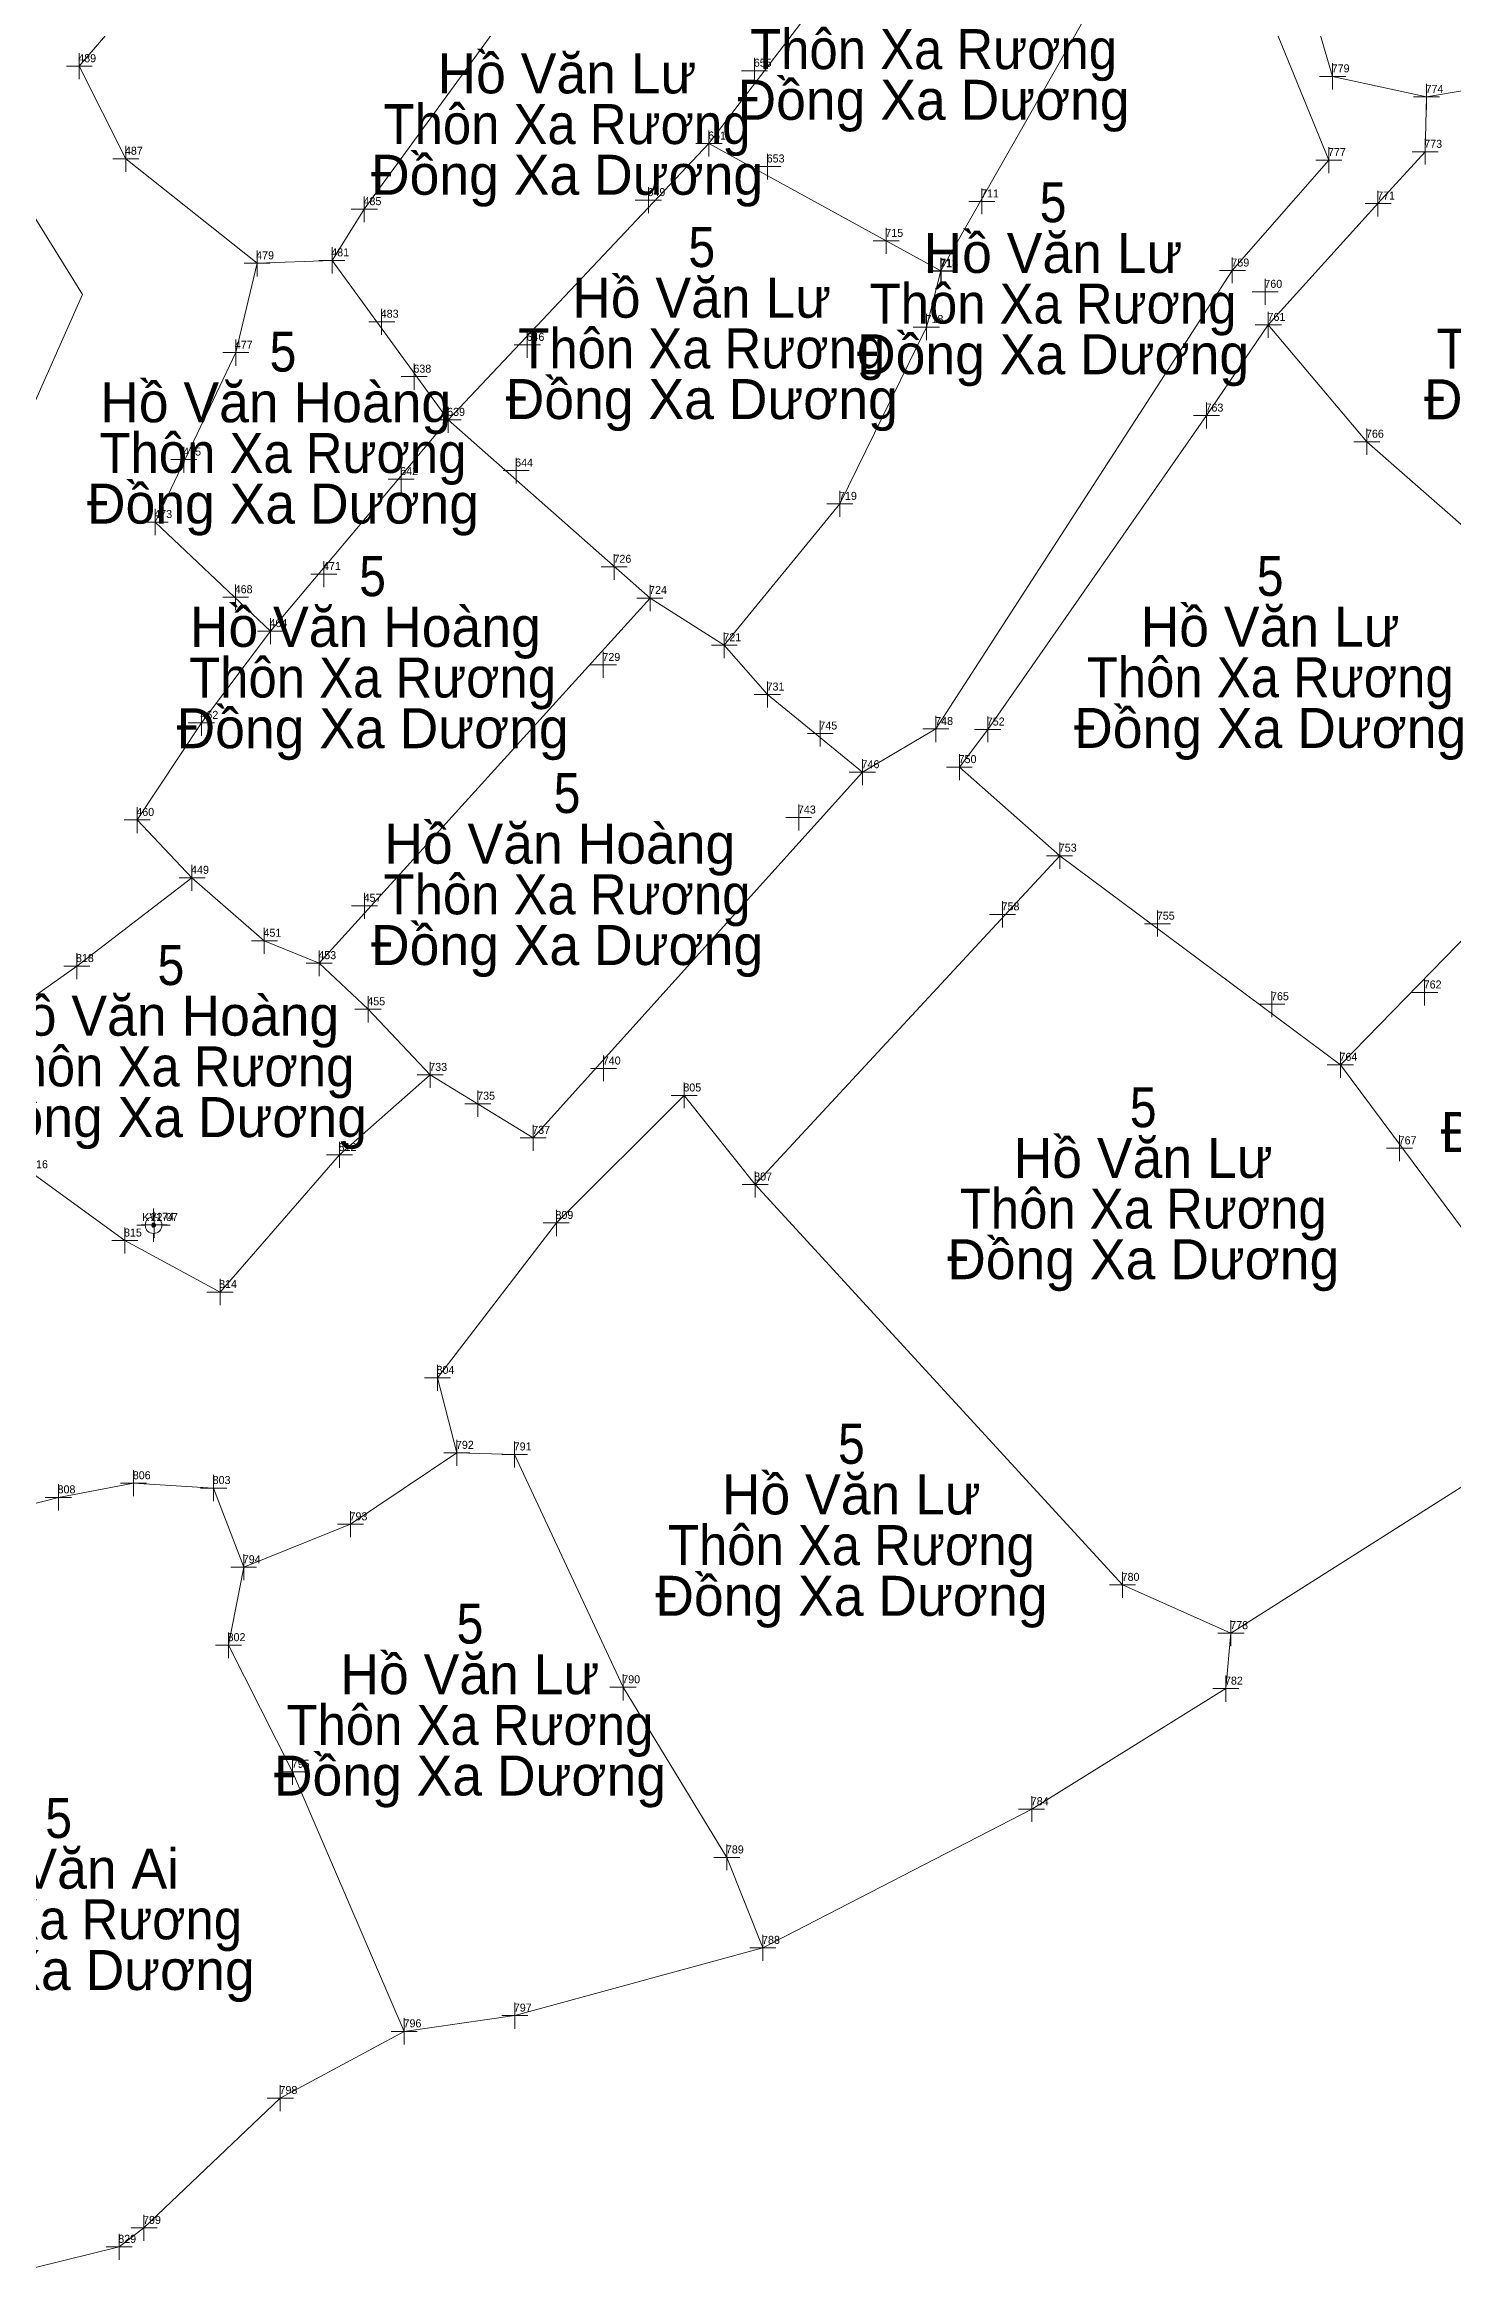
# Model space of a CAD drawing. Header units: metres. Extents: x 541800 to 543200, y 1841756 to 1843200.
# Drawn here: x 542665.6 to 542718.4, y 1842013.1 to 1842096.7 of the extents above; entities that cross this region are included whole.
import ezdxf
from ezdxf.enums import TextEntityAlignment as Align

# ---------------------------------------------------------------- set-up
doc = ezdxf.new("R2010")
doc.units = ezdxf.units.M
doc.header["$LTSCALE"] = 0.12
for name, color, linetype, lineweight in [('10', 7, 'Continuous', 13), ('11', 7, 'Continuous', 13), ('30', 7, 'Continuous', 13)]:
    doc.layers.add(name, color=color, linetype=linetype, lineweight=lineweight)
doc.layers.add('12', color=7, linetype='Continuous')
doc.layers.add('15', color=7, linetype='Continuous')

msp = doc.modelspace()

# ---------------------------------------------------------------- hatches: boundary and pattern name
at = {"layer": '10'}
msp.add_hatch(color=256, dxfattribs=at).paths.add_polyline_path([(542669.793, 1842052.446, 1), (542669.643, 1842052.446, 1)])
msp.add_hatch(color=256, dxfattribs=at).paths.add_polyline_path([(542669.793, 1842052.446, 1), (542669.643, 1842052.446, 1)])

# ---------------------------------------------------------------- linework, layer by layer
for p, q in [((542713.92, 1842095.52), (542712.81, 1842099.27)), ((542710.16, 1842088.24), (542699.05, 1842071.05)), ((542698.69, 1842086.12), (542695.45, 1842079.49)), ((542715.2, 1842081.82), (542711.51, 1842086.2)), ((542680.76, 1842082.64), (542688.33, 1842075.96)), ((542695.45, 1842079.49), (542691.11, 1842074.19)), ((542688.33, 1842075.96), (542691.11, 1842074.19)), ((542696.29, 1842069.43), (542699.05, 1842071.05)), ((542699.93, 1842069.62), (542703.69, 1842066.3)), ((542684.82, 1842052.53), (542689.61, 1842057.31)), ((542669.72, 1842053.07), (542669.72, 1842052.76)), ((542669.72, 1842053.07), (542669.72, 1842052.76)), ((542669.41, 1842052.45), (542669.09, 1842052.45)), ((542669.41, 1842052.45), (542669.09, 1842052.45)), ((542670.34, 1842052.45), (542670.03, 1842052.45)), ((542670.34, 1842052.45), (542670.03, 1842052.45)), ((542684.82, 1842052.53), (542680.36, 1842046.72)), ((542669.72, 1842052.13), (542669.72, 1842051.82)), ((542669.72, 1842052.13), (542669.72, 1842051.82)), ((542680.36, 1842046.72), (542681.09, 1842043.91))]:
    msp.add_line(p, q, dxfattribs=at)
for points in [[(542700.76, 1842106.13), (542705.14, 1842102.43), (542706.71, 1842101.36), (542699.23, 1842088.23)], [(542690.54, 1842093), (542695.29, 1842099.23), (542691.55, 1842102.42), (542690.07, 1842104.84), (542687.69, 1842102.72), (542682.87, 1842097.75), (542677.62, 1842090.54), (542676.41, 1842088.62)], [(542710.16, 1842088.24), (542713.78, 1842092.38), (542711.43, 1842098.12)], [(542713.92, 1842095.52), (542717.44, 1842094.75), (542717.39, 1842092.69), (542715.62, 1842090.75), (542711.51, 1842086.2)], [(542735.16, 1842093.8), (542726.37, 1842094.44), (542720.64, 1842095.29), (542717.44, 1842094.75)], [(542680.76, 1842082.64), (542690.54, 1842093), (542699.23, 1842088.23), (542698.69, 1842086.12)], [(542673.6, 1842088.51), (542676.41, 1842088.62), (542680.76, 1842082.64), (542674.1, 1842074.72)], [(542699.93, 1842069.62), (542700.99, 1842071.03), (542709.19, 1842082.8), (542711.51, 1842086.2)], [(542724.17, 1842072.74), (542723.27, 1842074.74), (542715.2, 1842081.82)], [(542671.16, 1842065.47), (542673.87, 1842063.11), (542675.93, 1842062.27), (542688.33, 1842075.96)], [(542691.11, 1842074.19), (542692.73, 1842072.34), (542696.29, 1842069.43), (542683.95, 1842055.72)], [(542714.21, 1842058.46), (542725.42, 1842069.96), (542734.46, 1842057.06), (542729.76, 1842050.68), (542726.33, 1842047.8), (542723.19, 1842046.4)], [(542692.56, 1842025.35), (542702.64, 1842030.55), (542709.92, 1842035.07), (542710.11, 1842037.15), (542720.61, 1842043.81), (542723.19, 1842046.4), (542714.21, 1842058.46), (542703.69, 1842066.3), (542692.27, 1842053.97), (542689.61, 1842057.31)], [(542680.09, 1842058.08), (542677.76, 1842060.54), (542675.93, 1842062.27)], [(542672.21, 1842049.94), (542668.64, 1842051.87), (542665.12, 1842054.43), (542661.44, 1842057.74)], [(542672.21, 1842049.94), (542676.69, 1842055.08), (542680.09, 1842058.08), (542683.95, 1842055.72)], [(542710.11, 1842037.15), (542706.04, 1842038.96), (542692.27, 1842053.97)], [(542673.1, 1842039.62), (542677.1, 1842041.23), (542681.09, 1842043.91), (542683.25, 1842043.85), (542687.32, 1842035.12), (542691.21, 1842028.74), (542692.56, 1842025.35), (542683.26, 1842022.81), (542679.12, 1842022.22)], [(542661.35, 1842013.07), (542664.28, 1842013.12), (542668.43, 1842014.14), (542669.36, 1842014.85), (542674.47, 1842019.72), (542679.12, 1842022.22), (542674.93, 1842031.95), (542672.53, 1842036.7), (542673.1, 1842039.62), (542671.97, 1842042.59), (542668.97, 1842042.77), (542666.15, 1842042.24), (542662.42, 1842041.29), (542657.17, 1842040.51)]]:
    msp.add_lwpolyline(points, dxfattribs=at)
for radius in [0.312, 0.312, 0.075, 0.075]:
    msp.add_circle((542669.718, 1842052.446), radius, dxfattribs=at)
at = {"layer": '11'}
for points in [[(542667.42, 1842095.9), (542666.93, 1842095.9), (542666.45, 1842095.9)], [(542667.42, 1842095.9), (542666.93, 1842095.9), (542666.45, 1842095.9)], [(542666.93, 1842096.39), (542666.93, 1842095.9), (542666.93, 1842095.41)], [(542666.93, 1842096.39), (542666.93, 1842095.9), (542666.93, 1842095.41)], [(542692.74, 1842095.73), (542692.25, 1842095.73), (542691.76, 1842095.73)], [(542692.74, 1842095.73), (542692.25, 1842095.73), (542691.76, 1842095.73)], [(542692.25, 1842096.22), (542692.25, 1842095.73), (542692.25, 1842095.25)], [(542692.25, 1842096.22), (542692.25, 1842095.73), (542692.25, 1842095.25)], [(542713.92, 1842096.01), (542713.92, 1842095.52), (542713.92, 1842095.03)], [(542713.92, 1842096.01), (542713.92, 1842095.52), (542713.92, 1842095.03)], [(542714.41, 1842095.52), (542713.92, 1842095.52), (542713.43, 1842095.52)], [(542714.41, 1842095.52), (542713.92, 1842095.52), (542713.43, 1842095.52)], [(542717.44, 1842095.24), (542717.44, 1842094.75), (542717.44, 1842094.27)], [(542717.44, 1842095.24), (542717.44, 1842094.75), (542717.44, 1842094.27)], [(542717.93, 1842094.75), (542717.44, 1842094.75), (542716.95, 1842094.75)], [(542717.93, 1842094.75), (542717.44, 1842094.75), (542716.95, 1842094.75)], [(542690.54, 1842093.49), (542690.54, 1842093), (542690.54, 1842092.52)], [(542690.54, 1842093.49), (542690.54, 1842093), (542690.54, 1842092.52)], [(542669.17, 1842092.43), (542668.68, 1842092.43), (542668.19, 1842092.43)], [(542669.17, 1842092.43), (542668.68, 1842092.43), (542668.19, 1842092.43)], [(542668.68, 1842092.91), (542668.68, 1842092.43), (542668.68, 1842091.94)], [(542668.68, 1842092.91), (542668.68, 1842092.43), (542668.68, 1842091.94)], [(542691.03, 1842093), (542690.54, 1842093), (542690.05, 1842093)], [(542691.03, 1842093), (542690.54, 1842093), (542690.05, 1842093)], [(542692.74, 1842092.62), (542692.74, 1842092.14), (542692.74, 1842091.65)], [(542692.74, 1842092.62), (542692.74, 1842092.14), (542692.74, 1842091.65)], [(542714.27, 1842092.38), (542713.78, 1842092.38), (542713.29, 1842092.38)], [(542714.27, 1842092.38), (542713.78, 1842092.38), (542713.29, 1842092.38)], [(542713.78, 1842092.86), (542713.78, 1842092.38), (542713.78, 1842091.89)], [(542713.78, 1842092.86), (542713.78, 1842092.38), (542713.78, 1842091.89)], [(542717.88, 1842092.69), (542717.39, 1842092.69), (542716.9, 1842092.69)], [(542717.88, 1842092.69), (542717.39, 1842092.69), (542716.9, 1842092.69)], [(542717.39, 1842093.18), (542717.39, 1842092.69), (542717.39, 1842092.21)], [(542717.39, 1842093.18), (542717.39, 1842092.69), (542717.39, 1842092.21)], [(542693.23, 1842092.14), (542692.74, 1842092.14), (542692.25, 1842092.14)], [(542693.23, 1842092.14), (542692.74, 1842092.14), (542692.25, 1842092.14)], [(542677.62, 1842091.02), (542677.62, 1842090.54), (542677.62, 1842090.05)], [(542677.62, 1842091.02), (542677.62, 1842090.54), (542677.62, 1842090.05)], [(542688.76, 1842090.88), (542688.27, 1842090.88), (542687.78, 1842090.88)], [(542688.76, 1842090.88), (542688.27, 1842090.88), (542687.78, 1842090.88)], [(542688.27, 1842091.37), (542688.27, 1842090.88), (542688.27, 1842090.39)], [(542688.27, 1842091.37), (542688.27, 1842090.88), (542688.27, 1842090.39)], [(542701.26, 1842090.83), (542700.77, 1842090.83), (542700.28, 1842090.83)], [(542701.26, 1842090.83), (542700.77, 1842090.83), (542700.28, 1842090.83)], [(542700.77, 1842091.32), (542700.77, 1842090.83), (542700.77, 1842090.35)], [(542700.77, 1842091.32), (542700.77, 1842090.83), (542700.77, 1842090.35)], [(542716.11, 1842090.75), (542715.62, 1842090.75), (542715.14, 1842090.75)], [(542716.11, 1842090.75), (542715.62, 1842090.75), (542715.14, 1842090.75)], [(542715.62, 1842091.23), (542715.62, 1842090.75), (542715.62, 1842090.26)], [(542715.62, 1842091.23), (542715.62, 1842090.75), (542715.62, 1842090.26)], [(542678.11, 1842090.54), (542677.62, 1842090.54), (542677.13, 1842090.54)], [(542678.11, 1842090.54), (542677.62, 1842090.54), (542677.13, 1842090.54)], [(542676.41, 1842089.11), (542676.41, 1842088.62), (542676.41, 1842088.13)], [(542676.41, 1842089.11), (542676.41, 1842088.62), (542676.41, 1842088.13)], [(542697.67, 1842089.35), (542697.18, 1842089.35), (542696.69, 1842089.35)], [(542697.67, 1842089.35), (542697.18, 1842089.35), (542696.69, 1842089.35)], [(542697.18, 1842089.84), (542697.18, 1842089.35), (542697.18, 1842088.86)], [(542697.18, 1842089.84), (542697.18, 1842089.35), (542697.18, 1842088.86)], [(542674.09, 1842088.51), (542673.6, 1842088.51), (542673.11, 1842088.51)], [(542674.09, 1842088.51), (542673.6, 1842088.51), (542673.11, 1842088.51)], [(542673.6, 1842088.99), (542673.6, 1842088.51), (542673.6, 1842088.02)], [(542673.6, 1842088.99), (542673.6, 1842088.51), (542673.6, 1842088.02)], [(542676.89, 1842088.62), (542676.41, 1842088.62), (542675.92, 1842088.62)], [(542676.89, 1842088.62), (542676.41, 1842088.62), (542675.92, 1842088.62)], [(542699.71, 1842088.23), (542699.23, 1842088.23), (542698.74, 1842088.23)], [(542699.71, 1842088.23), (542699.23, 1842088.23), (542698.74, 1842088.23)], [(542699.74, 1842088.21), (542699.25, 1842088.21), (542698.76, 1842088.21)], [(542699.74, 1842088.21), (542699.25, 1842088.21), (542698.76, 1842088.21)], [(542699.23, 1842088.72), (542699.23, 1842088.23), (542699.23, 1842087.74)], [(542699.23, 1842088.72), (542699.23, 1842088.23), (542699.23, 1842087.74)], [(542699.25, 1842088.7), (542699.25, 1842088.21), (542699.25, 1842087.72)], [(542699.25, 1842088.7), (542699.25, 1842088.21), (542699.25, 1842087.72)], [(542710.65, 1842088.24), (542710.16, 1842088.24), (542709.68, 1842088.24)], [(542710.65, 1842088.24), (542710.16, 1842088.24), (542709.68, 1842088.24)], [(542710.16, 1842088.73), (542710.16, 1842088.24), (542710.16, 1842087.76)], [(542710.16, 1842088.73), (542710.16, 1842088.24), (542710.16, 1842087.76)], [(542711.88, 1842087.44), (542711.39, 1842087.44), (542710.9, 1842087.44)], [(542711.88, 1842087.44), (542711.39, 1842087.44), (542710.9, 1842087.44)], [(542711.39, 1842087.93), (542711.39, 1842087.44), (542711.39, 1842086.95)], [(542711.39, 1842087.93), (542711.39, 1842087.44), (542711.39, 1842086.95)], [(542678.27, 1842086.8), (542678.27, 1842086.32), (542678.27, 1842085.83)], [(542678.27, 1842086.8), (542678.27, 1842086.32), (542678.27, 1842085.83)], [(542698.69, 1842086.61), (542698.69, 1842086.12), (542698.69, 1842085.63)], [(542698.69, 1842086.61), (542698.69, 1842086.12), (542698.69, 1842085.63)], [(542711.51, 1842086.69), (542711.51, 1842086.2), (542711.51, 1842085.71)], [(542711.51, 1842086.69), (542711.51, 1842086.2), (542711.51, 1842085.71)], [(542678.76, 1842086.32), (542678.27, 1842086.32), (542677.79, 1842086.32)], [(542678.76, 1842086.32), (542678.27, 1842086.32), (542677.79, 1842086.32)], [(542683.73, 1842085.94), (542683.73, 1842085.45), (542683.73, 1842084.96)], [(542683.73, 1842085.94), (542683.73, 1842085.45), (542683.73, 1842084.96)], [(542699.18, 1842086.12), (542698.69, 1842086.12), (542698.2, 1842086.12)], [(542699.18, 1842086.12), (542698.69, 1842086.12), (542698.2, 1842086.12)], [(542712, 1842086.2), (542711.51, 1842086.2), (542711.02, 1842086.2)], [(542712, 1842086.2), (542711.51, 1842086.2), (542711.02, 1842086.2)], [(542673.29, 1842085.16), (542672.8, 1842085.16), (542672.31, 1842085.16)], [(542673.29, 1842085.16), (542672.8, 1842085.16), (542672.31, 1842085.16)], [(542672.8, 1842085.65), (542672.8, 1842085.16), (542672.8, 1842084.67)], [(542672.8, 1842085.65), (542672.8, 1842085.16), (542672.8, 1842084.67)], [(542684.22, 1842085.45), (542683.73, 1842085.45), (542683.24, 1842085.45)], [(542684.22, 1842085.45), (542683.73, 1842085.45), (542683.24, 1842085.45)], [(542679.97, 1842084.26), (542679.49, 1842084.26), (542679, 1842084.26)], [(542679.97, 1842084.26), (542679.49, 1842084.26), (542679, 1842084.26)], [(542679.49, 1842084.75), (542679.49, 1842084.26), (542679.49, 1842083.77)], [(542679.49, 1842084.75), (542679.49, 1842084.26), (542679.49, 1842083.77)], [(542709.19, 1842083.29), (542709.19, 1842082.8), (542709.19, 1842082.31)], [(542709.19, 1842083.29), (542709.19, 1842082.8), (542709.19, 1842082.31)], [(542681.25, 1842082.64), (542680.76, 1842082.64), (542680.27, 1842082.64)], [(542681.25, 1842082.64), (542680.76, 1842082.64), (542680.27, 1842082.64)], [(542680.76, 1842083.13), (542680.76, 1842082.64), (542680.76, 1842082.15)], [(542680.76, 1842083.13), (542680.76, 1842082.64), (542680.76, 1842082.15)], [(542709.68, 1842082.8), (542709.19, 1842082.8), (542708.7, 1842082.8)], [(542709.68, 1842082.8), (542709.19, 1842082.8), (542708.7, 1842082.8)], [(542670.86, 1842081.63), (542670.86, 1842081.15), (542670.86, 1842080.66)], [(542670.86, 1842081.63), (542670.86, 1842081.15), (542670.86, 1842080.66)], [(542715.69, 1842081.82), (542715.2, 1842081.82), (542714.71, 1842081.82)], [(542715.69, 1842081.82), (542715.2, 1842081.82), (542714.71, 1842081.82)], [(542715.2, 1842082.31), (542715.2, 1842081.82), (542715.2, 1842081.33)], [(542715.2, 1842082.31), (542715.2, 1842081.82), (542715.2, 1842081.33)], [(542671.34, 1842081.15), (542670.86, 1842081.15), (542670.37, 1842081.15)], [(542671.34, 1842081.15), (542670.86, 1842081.15), (542670.37, 1842081.15)], [(542679, 1842080.91), (542679, 1842080.42), (542679, 1842079.93)], [(542679, 1842080.91), (542679, 1842080.42), (542679, 1842079.93)], [(542683.8, 1842080.74), (542683.31, 1842080.74), (542682.83, 1842080.74)], [(542683.8, 1842080.74), (542683.31, 1842080.74), (542682.83, 1842080.74)], [(542683.31, 1842081.22), (542683.31, 1842080.74), (542683.31, 1842080.25)], [(542683.31, 1842081.22), (542683.31, 1842080.74), (542683.31, 1842080.25)], [(542679.49, 1842080.42), (542679, 1842080.42), (542678.51, 1842080.42)], [(542679.49, 1842080.42), (542679, 1842080.42), (542678.51, 1842080.42)], [(542695.45, 1842079.98), (542695.45, 1842079.49), (542695.45, 1842079)], [(542695.45, 1842079.98), (542695.45, 1842079.49), (542695.45, 1842079)], [(542669.78, 1842079.3), (542669.78, 1842078.81), (542669.78, 1842078.32)], [(542669.78, 1842079.3), (542669.78, 1842078.81), (542669.78, 1842078.32)], [(542695.94, 1842079.49), (542695.45, 1842079.49), (542694.96, 1842079.49)], [(542695.94, 1842079.49), (542695.45, 1842079.49), (542694.96, 1842079.49)], [(542670.27, 1842078.81), (542669.78, 1842078.81), (542669.29, 1842078.81)], [(542670.27, 1842078.81), (542669.78, 1842078.81), (542669.29, 1842078.81)], [(542676.1, 1842077.34), (542676.1, 1842076.86), (542676.1, 1842076.37)], [(542676.1, 1842077.34), (542676.1, 1842076.86), (542676.1, 1842076.37)], [(542686.99, 1842077.61), (542686.99, 1842077.13), (542686.99, 1842076.64)], [(542686.99, 1842077.61), (542686.99, 1842077.13), (542686.99, 1842076.64)], [(542676.59, 1842076.86), (542676.1, 1842076.86), (542675.62, 1842076.86)], [(542676.59, 1842076.86), (542676.1, 1842076.86), (542675.62, 1842076.86)], [(542687.48, 1842077.13), (542686.99, 1842077.13), (542686.5, 1842077.13)], [(542687.48, 1842077.13), (542686.99, 1842077.13), (542686.5, 1842077.13)], [(542673.28, 1842075.99), (542672.79, 1842075.99), (542672.31, 1842075.99)], [(542673.28, 1842075.99), (542672.79, 1842075.99), (542672.31, 1842075.99)], [(542672.79, 1842076.47), (542672.79, 1842075.99), (542672.79, 1842075.5)], [(542672.79, 1842076.47), (542672.79, 1842075.99), (542672.79, 1842075.5)], [(542688.81, 1842075.96), (542688.33, 1842075.96), (542687.84, 1842075.96)], [(542688.81, 1842075.96), (542688.33, 1842075.96), (542687.84, 1842075.96)], [(542688.33, 1842076.45), (542688.33, 1842075.96), (542688.33, 1842075.47)], [(542688.33, 1842076.45), (542688.33, 1842075.96), (542688.33, 1842075.47)], [(542674.1, 1842075.21), (542674.1, 1842074.72), (542674.1, 1842074.23)], [(542674.1, 1842075.21), (542674.1, 1842074.72), (542674.1, 1842074.23)], [(542674.59, 1842074.72), (542674.1, 1842074.72), (542673.61, 1842074.72)], [(542674.59, 1842074.72), (542674.1, 1842074.72), (542673.61, 1842074.72)], [(542691.6, 1842074.19), (542691.11, 1842074.19), (542690.63, 1842074.19)], [(542691.6, 1842074.19), (542691.11, 1842074.19), (542690.63, 1842074.19)], [(542691.11, 1842074.67), (542691.11, 1842074.19), (542691.11, 1842073.7)], [(542691.11, 1842074.67), (542691.11, 1842074.19), (542691.11, 1842073.7)], [(542687.07, 1842073.45), (542686.58, 1842073.45), (542686.09, 1842073.45)], [(542687.07, 1842073.45), (542686.58, 1842073.45), (542686.09, 1842073.45)], [(542686.58, 1842073.94), (542686.58, 1842073.45), (542686.58, 1842072.97)], [(542686.58, 1842073.94), (542686.58, 1842073.45), (542686.58, 1842072.97)], [(542693.22, 1842072.34), (542692.73, 1842072.34), (542692.24, 1842072.34)], [(542693.22, 1842072.34), (542692.73, 1842072.34), (542692.24, 1842072.34)], [(542692.73, 1842072.83), (542692.73, 1842072.34), (542692.73, 1842071.85)], [(542692.73, 1842072.83), (542692.73, 1842072.34), (542692.73, 1842071.85)], [(542671.51, 1842071.77), (542671.51, 1842071.28), (542671.51, 1842070.79)], [(542671.51, 1842071.77), (542671.51, 1842071.28), (542671.51, 1842070.79)], [(542699.05, 1842071.54), (542699.05, 1842071.05), (542699.05, 1842070.56)], [(542699.05, 1842071.54), (542699.05, 1842071.05), (542699.05, 1842070.56)], [(542700.99, 1842071.52), (542700.99, 1842071.03), (542700.99, 1842070.55)], [(542700.99, 1842071.52), (542700.99, 1842071.03), (542700.99, 1842070.55)], [(542672, 1842071.28), (542671.51, 1842071.28), (542671.02, 1842071.28)], [(542672, 1842071.28), (542671.51, 1842071.28), (542671.02, 1842071.28)], [(542695.2, 1842070.88), (542694.71, 1842070.88), (542694.23, 1842070.88)], [(542695.2, 1842070.88), (542694.71, 1842070.88), (542694.23, 1842070.88)], [(542694.71, 1842071.37), (542694.71, 1842070.88), (542694.71, 1842070.39)], [(542694.71, 1842071.37), (542694.71, 1842070.88), (542694.71, 1842070.39)], [(542699.53, 1842071.05), (542699.05, 1842071.05), (542698.56, 1842071.05)], [(542699.53, 1842071.05), (542699.05, 1842071.05), (542698.56, 1842071.05)], [(542701.48, 1842071.03), (542700.99, 1842071.03), (542700.5, 1842071.03)], [(542701.48, 1842071.03), (542700.99, 1842071.03), (542700.5, 1842071.03)], [(542696.29, 1842069.92), (542696.29, 1842069.43), (542696.29, 1842068.94)], [(542696.29, 1842069.92), (542696.29, 1842069.43), (542696.29, 1842068.94)], [(542699.93, 1842070.11), (542699.93, 1842069.62), (542699.93, 1842069.13)], [(542699.93, 1842070.11), (542699.93, 1842069.62), (542699.93, 1842069.13)], [(542696.78, 1842069.43), (542696.29, 1842069.43), (542695.8, 1842069.43)], [(542696.78, 1842069.43), (542696.29, 1842069.43), (542695.8, 1842069.43)], [(542700.41, 1842069.62), (542699.93, 1842069.62), (542699.44, 1842069.62)], [(542700.41, 1842069.62), (542699.93, 1842069.62), (542699.44, 1842069.62)], [(542669.1, 1842068.12), (542669.1, 1842067.64), (542669.1, 1842067.15)], [(542669.1, 1842068.12), (542669.1, 1842067.64), (542669.1, 1842067.15)], [(542693.91, 1842068.22), (542693.91, 1842067.73), (542693.91, 1842067.25)], [(542693.91, 1842068.22), (542693.91, 1842067.73), (542693.91, 1842067.25)], [(542669.59, 1842067.64), (542669.1, 1842067.64), (542668.62, 1842067.64)], [(542669.59, 1842067.64), (542669.1, 1842067.64), (542668.62, 1842067.64)], [(542694.39, 1842067.73), (542693.91, 1842067.73), (542693.42, 1842067.73)], [(542694.39, 1842067.73), (542693.91, 1842067.73), (542693.42, 1842067.73)], [(542703.69, 1842066.79), (542703.69, 1842066.3), (542703.69, 1842065.81)], [(542703.69, 1842066.79), (542703.69, 1842066.3), (542703.69, 1842065.81)], [(542671.16, 1842065.96), (542671.16, 1842065.47), (542671.16, 1842064.98)], [(542671.16, 1842065.96), (542671.16, 1842065.47), (542671.16, 1842064.98)], [(542704.17, 1842066.3), (542703.69, 1842066.3), (542703.2, 1842066.3)], [(542704.17, 1842066.3), (542703.69, 1842066.3), (542703.2, 1842066.3)], [(542671.65, 1842065.47), (542671.16, 1842065.47), (542670.68, 1842065.47)], [(542671.65, 1842065.47), (542671.16, 1842065.47), (542670.68, 1842065.47)], [(542677.63, 1842064.91), (542677.63, 1842064.42), (542677.63, 1842063.93)], [(542677.63, 1842064.91), (542677.63, 1842064.42), (542677.63, 1842063.93)], [(542678.12, 1842064.42), (542677.63, 1842064.42), (542677.14, 1842064.42)], [(542678.12, 1842064.42), (542677.63, 1842064.42), (542677.14, 1842064.42)], [(542702.03, 1842064.1), (542701.54, 1842064.1), (542701.06, 1842064.1)], [(542702.03, 1842064.1), (542701.54, 1842064.1), (542701.06, 1842064.1)], [(542701.54, 1842064.59), (542701.54, 1842064.1), (542701.54, 1842063.61)], [(542701.54, 1842064.59), (542701.54, 1842064.1), (542701.54, 1842063.61)], [(542707.36, 1842064.24), (542707.36, 1842063.75), (542707.36, 1842063.27)], [(542707.36, 1842064.24), (542707.36, 1842063.75), (542707.36, 1842063.27)], [(542674.36, 1842063.11), (542673.87, 1842063.11), (542673.39, 1842063.11)], [(542674.36, 1842063.11), (542673.87, 1842063.11), (542673.39, 1842063.11)], [(542673.87, 1842063.6), (542673.87, 1842063.11), (542673.87, 1842062.62)], [(542673.87, 1842063.6), (542673.87, 1842063.11), (542673.87, 1842062.62)], [(542707.84, 1842063.75), (542707.36, 1842063.75), (542706.87, 1842063.75)], [(542707.84, 1842063.75), (542707.36, 1842063.75), (542706.87, 1842063.75)], [(542666.84, 1842062.64), (542666.84, 1842062.16), (542666.84, 1842061.67)], [(542666.84, 1842062.64), (542666.84, 1842062.16), (542666.84, 1842061.67)], [(542676.42, 1842062.27), (542675.93, 1842062.27), (542675.44, 1842062.27)], [(542676.42, 1842062.27), (542675.93, 1842062.27), (542675.44, 1842062.27)], [(542675.93, 1842062.75), (542675.93, 1842062.27), (542675.93, 1842061.78)], [(542675.93, 1842062.75), (542675.93, 1842062.27), (542675.93, 1842061.78)], [(542667.33, 1842062.16), (542666.84, 1842062.16), (542666.35, 1842062.16)], [(542667.33, 1842062.16), (542666.84, 1842062.16), (542666.35, 1842062.16)], [(542717.37, 1842061.66), (542717.37, 1842061.17), (542717.37, 1842060.68)], [(542717.37, 1842061.66), (542717.37, 1842061.17), (542717.37, 1842060.68)], [(542677.76, 1842061.03), (542677.76, 1842060.54), (542677.76, 1842060.05)], [(542677.76, 1842061.03), (542677.76, 1842060.54), (542677.76, 1842060.05)], [(542712.13, 1842060.73), (542711.64, 1842060.73), (542711.15, 1842060.73)], [(542712.13, 1842060.73), (542711.64, 1842060.73), (542711.15, 1842060.73)], [(542711.64, 1842061.22), (542711.64, 1842060.73), (542711.64, 1842060.24)], [(542711.64, 1842061.22), (542711.64, 1842060.73), (542711.64, 1842060.24)], [(542717.86, 1842061.17), (542717.37, 1842061.17), (542716.88, 1842061.17)], [(542717.86, 1842061.17), (542717.37, 1842061.17), (542716.88, 1842061.17)], [(542678.25, 1842060.54), (542677.76, 1842060.54), (542677.27, 1842060.54)], [(542678.25, 1842060.54), (542677.76, 1842060.54), (542677.27, 1842060.54)], [(542714.21, 1842058.95), (542714.21, 1842058.46), (542714.21, 1842057.97)], [(542714.21, 1842058.95), (542714.21, 1842058.46), (542714.21, 1842057.97)], [(542680.09, 1842058.57), (542680.09, 1842058.08), (542680.09, 1842057.59)], [(542680.09, 1842058.57), (542680.09, 1842058.08), (542680.09, 1842057.59)], [(542687.08, 1842058.32), (542686.59, 1842058.32), (542686.1, 1842058.32)], [(542687.08, 1842058.32), (542686.59, 1842058.32), (542686.1, 1842058.32)], [(542686.59, 1842058.81), (542686.59, 1842058.32), (542686.59, 1842057.84)], [(542686.59, 1842058.81), (542686.59, 1842058.32), (542686.59, 1842057.84)], [(542714.7, 1842058.46), (542714.21, 1842058.46), (542713.72, 1842058.46)], [(542714.7, 1842058.46), (542714.21, 1842058.46), (542713.72, 1842058.46)], [(542680.58, 1842058.08), (542680.09, 1842058.08), (542679.6, 1842058.08)], [(542680.58, 1842058.08), (542680.09, 1842058.08), (542679.6, 1842058.08)], [(542681.88, 1842057.49), (542681.88, 1842057), (542681.88, 1842056.51)], [(542681.88, 1842057.49), (542681.88, 1842057), (542681.88, 1842056.51)], [(542690.1, 1842057.31), (542689.61, 1842057.31), (542689.12, 1842057.31)], [(542690.1, 1842057.31), (542689.61, 1842057.31), (542689.12, 1842057.31)], [(542689.61, 1842057.8), (542689.61, 1842057.31), (542689.61, 1842056.83)], [(542689.61, 1842057.8), (542689.61, 1842057.31), (542689.61, 1842056.83)], [(542682.36, 1842057), (542681.88, 1842057), (542681.39, 1842057)], [(542682.36, 1842057), (542681.88, 1842057), (542681.39, 1842057)], [(542684.44, 1842055.72), (542683.95, 1842055.72), (542683.46, 1842055.72)], [(542684.44, 1842055.72), (542683.95, 1842055.72), (542683.46, 1842055.72)], [(542683.95, 1842056.21), (542683.95, 1842055.72), (542683.95, 1842055.23)], [(542683.95, 1842056.21), (542683.95, 1842055.72), (542683.95, 1842055.23)], [(542716.43, 1842055.82), (542716.43, 1842055.33), (542716.43, 1842054.84)], [(542716.43, 1842055.82), (542716.43, 1842055.33), (542716.43, 1842054.84)], [(542677.18, 1842055.08), (542676.69, 1842055.08), (542676.2, 1842055.08)], [(542677.18, 1842055.08), (542676.69, 1842055.08), (542676.2, 1842055.08)], [(542676.69, 1842055.57), (542676.69, 1842055.08), (542676.69, 1842054.59)], [(542676.69, 1842055.57), (542676.69, 1842055.08), (542676.69, 1842054.59)], [(542716.91, 1842055.33), (542716.43, 1842055.33), (542715.94, 1842055.33)], [(542716.91, 1842055.33), (542716.43, 1842055.33), (542715.94, 1842055.33)], [(542692.76, 1842053.97), (542692.27, 1842053.97), (542691.78, 1842053.97)], [(542692.76, 1842053.97), (542692.27, 1842053.97), (542691.78, 1842053.97)], [(542692.27, 1842054.46), (542692.27, 1842053.97), (542692.27, 1842053.48)], [(542692.27, 1842054.46), (542692.27, 1842053.97), (542692.27, 1842053.48)], [(542668.64, 1842052.36), (542668.64, 1842051.87), (542668.64, 1842051.39)], [(542668.64, 1842052.36), (542668.64, 1842051.87), (542668.64, 1842051.39)], [(542670.23, 1842052.46), (542669.74, 1842052.46), (542669.25, 1842052.46)], [(542670.23, 1842052.46), (542669.74, 1842052.46), (542669.25, 1842052.46)], [(542669.74, 1842052.95), (542669.74, 1842052.46), (542669.74, 1842051.97)], [(542669.74, 1842052.95), (542669.74, 1842052.46), (542669.74, 1842051.97)], [(542685.3, 1842052.53), (542684.82, 1842052.53), (542684.33, 1842052.53)], [(542685.3, 1842052.53), (542684.82, 1842052.53), (542684.33, 1842052.53)], [(542684.82, 1842053.02), (542684.82, 1842052.53), (542684.82, 1842052.04)], [(542684.82, 1842053.02), (542684.82, 1842052.53), (542684.82, 1842052.04)], [(542669.13, 1842051.87), (542668.64, 1842051.87), (542668.16, 1842051.87)], [(542669.13, 1842051.87), (542668.64, 1842051.87), (542668.16, 1842051.87)], [(542672.7, 1842049.94), (542672.21, 1842049.94), (542671.72, 1842049.94)], [(542672.7, 1842049.94), (542672.21, 1842049.94), (542671.72, 1842049.94)], [(542672.21, 1842050.43), (542672.21, 1842049.94), (542672.21, 1842049.45)], [(542672.21, 1842050.43), (542672.21, 1842049.94), (542672.21, 1842049.45)], [(542680.36, 1842047.21), (542680.36, 1842046.72), (542680.36, 1842046.24)], [(542680.36, 1842047.21), (542680.36, 1842046.72), (542680.36, 1842046.24)], [(542680.85, 1842046.72), (542680.36, 1842046.72), (542679.87, 1842046.72)], [(542680.85, 1842046.72), (542680.36, 1842046.72), (542679.87, 1842046.72)], [(542681.57, 1842043.91), (542681.09, 1842043.91), (542680.6, 1842043.91)], [(542681.57, 1842043.91), (542681.09, 1842043.91), (542680.6, 1842043.91)], [(542681.09, 1842044.4), (542681.09, 1842043.91), (542681.09, 1842043.42)], [(542681.09, 1842044.4), (542681.09, 1842043.91), (542681.09, 1842043.42)], [(542683.25, 1842044.33), (542683.25, 1842043.85), (542683.25, 1842043.36)], [(542683.25, 1842044.33), (542683.25, 1842043.85), (542683.25, 1842043.36)], [(542668.97, 1842043.26), (542668.97, 1842042.77), (542668.97, 1842042.28)], [(542668.97, 1842043.26), (542668.97, 1842042.77), (542668.97, 1842042.28)], [(542671.97, 1842043.08), (542671.97, 1842042.59), (542671.97, 1842042.1)], [(542671.97, 1842043.08), (542671.97, 1842042.59), (542671.97, 1842042.1)], [(542683.74, 1842043.85), (542683.25, 1842043.85), (542682.77, 1842043.85)], [(542683.74, 1842043.85), (542683.25, 1842043.85), (542682.77, 1842043.85)], [(542666.64, 1842042.24), (542666.15, 1842042.24), (542665.66, 1842042.24)], [(542666.64, 1842042.24), (542666.15, 1842042.24), (542665.66, 1842042.24)], [(542666.15, 1842042.73), (542666.15, 1842042.24), (542666.15, 1842041.75)], [(542666.15, 1842042.73), (542666.15, 1842042.24), (542666.15, 1842041.75)], [(542669.46, 1842042.77), (542668.97, 1842042.77), (542668.48, 1842042.77)], [(542669.46, 1842042.77), (542668.97, 1842042.77), (542668.48, 1842042.77)], [(542672.46, 1842042.59), (542671.97, 1842042.59), (542671.48, 1842042.59)], [(542672.46, 1842042.59), (542671.97, 1842042.59), (542671.48, 1842042.59)], [(542677.1, 1842041.72), (542677.1, 1842041.23), (542677.1, 1842040.75)], [(542677.1, 1842041.72), (542677.1, 1842041.23), (542677.1, 1842040.75)], [(542677.59, 1842041.23), (542677.1, 1842041.23), (542676.62, 1842041.23)], [(542677.59, 1842041.23), (542677.1, 1842041.23), (542676.62, 1842041.23)], [(542673.1, 1842040.11), (542673.1, 1842039.62), (542673.1, 1842039.13)], [(542673.1, 1842040.11), (542673.1, 1842039.62), (542673.1, 1842039.13)], [(542673.58, 1842039.62), (542673.1, 1842039.62), (542672.61, 1842039.62)], [(542673.58, 1842039.62), (542673.1, 1842039.62), (542672.61, 1842039.62)], [(542706.53, 1842038.96), (542706.04, 1842038.96), (542705.56, 1842038.96)], [(542706.53, 1842038.96), (542706.04, 1842038.96), (542705.56, 1842038.96)], [(542706.04, 1842039.45), (542706.04, 1842038.96), (542706.04, 1842038.47)], [(542706.04, 1842039.45), (542706.04, 1842038.96), (542706.04, 1842038.47)], [(542672.53, 1842037.18), (542672.53, 1842036.7), (542672.53, 1842036.21)], [(542672.53, 1842037.18), (542672.53, 1842036.7), (542672.53, 1842036.21)], [(542710.11, 1842037.64), (542710.11, 1842037.15), (542710.11, 1842036.66)], [(542710.11, 1842037.64), (542710.11, 1842037.15), (542710.11, 1842036.66)], [(542673.02, 1842036.7), (542672.53, 1842036.7), (542672.04, 1842036.7)], [(542673.02, 1842036.7), (542672.53, 1842036.7), (542672.04, 1842036.7)], [(542710.6, 1842037.15), (542710.11, 1842037.15), (542709.62, 1842037.15)], [(542710.6, 1842037.15), (542710.11, 1842037.15), (542709.62, 1842037.15)], [(542687.32, 1842035.61), (542687.32, 1842035.12), (542687.32, 1842034.63)], [(542687.32, 1842035.61), (542687.32, 1842035.12), (542687.32, 1842034.63)], [(542709.92, 1842035.56), (542709.92, 1842035.07), (542709.92, 1842034.58)], [(542709.92, 1842035.56), (542709.92, 1842035.07), (542709.92, 1842034.58)], [(542687.81, 1842035.12), (542687.32, 1842035.12), (542686.83, 1842035.12)], [(542687.81, 1842035.12), (542687.32, 1842035.12), (542686.83, 1842035.12)], [(542710.41, 1842035.07), (542709.92, 1842035.07), (542709.43, 1842035.07)], [(542710.41, 1842035.07), (542709.92, 1842035.07), (542709.43, 1842035.07)], [(542674.93, 1842032.44), (542674.93, 1842031.95), (542674.93, 1842031.46)], [(542674.93, 1842032.44), (542674.93, 1842031.95), (542674.93, 1842031.46)], [(542675.42, 1842031.95), (542674.93, 1842031.95), (542674.45, 1842031.95)], [(542675.42, 1842031.95), (542674.93, 1842031.95), (542674.45, 1842031.95)], [(542703.12, 1842030.55), (542702.64, 1842030.55), (542702.15, 1842030.55)], [(542703.12, 1842030.55), (542702.64, 1842030.55), (542702.15, 1842030.55)], [(542702.64, 1842031.04), (542702.64, 1842030.55), (542702.64, 1842030.07)], [(542702.64, 1842031.04), (542702.64, 1842030.55), (542702.64, 1842030.07)], [(542691.21, 1842029.23), (542691.21, 1842028.74), (542691.21, 1842028.26)], [(542691.21, 1842029.23), (542691.21, 1842028.74), (542691.21, 1842028.26)], [(542691.7, 1842028.74), (542691.21, 1842028.74), (542690.72, 1842028.74)], [(542691.7, 1842028.74), (542691.21, 1842028.74), (542690.72, 1842028.74)], [(542692.56, 1842025.84), (542692.56, 1842025.35), (542692.56, 1842024.86)], [(542692.56, 1842025.84), (542692.56, 1842025.35), (542692.56, 1842024.86)], [(542693.05, 1842025.35), (542692.56, 1842025.35), (542692.07, 1842025.35)], [(542693.05, 1842025.35), (542692.56, 1842025.35), (542692.07, 1842025.35)], [(542683.26, 1842023.3), (542683.26, 1842022.81), (542683.26, 1842022.32)], [(542683.26, 1842023.3), (542683.26, 1842022.81), (542683.26, 1842022.32)], [(542679.6, 1842022.22), (542679.12, 1842022.22), (542678.63, 1842022.22)], [(542679.6, 1842022.22), (542679.12, 1842022.22), (542678.63, 1842022.22)], [(542679.12, 1842022.71), (542679.12, 1842022.22), (542679.12, 1842021.73)], [(542679.12, 1842022.71), (542679.12, 1842022.22), (542679.12, 1842021.73)], [(542683.75, 1842022.81), (542683.26, 1842022.81), (542682.78, 1842022.81)], [(542683.75, 1842022.81), (542683.26, 1842022.81), (542682.78, 1842022.81)], [(542674.96, 1842019.72), (542674.47, 1842019.72), (542673.98, 1842019.72)], [(542674.96, 1842019.72), (542674.47, 1842019.72), (542673.98, 1842019.72)], [(542674.47, 1842020.2), (542674.47, 1842019.72), (542674.47, 1842019.23)], [(542674.47, 1842020.2), (542674.47, 1842019.72), (542674.47, 1842019.23)], [(542668.43, 1842014.63), (542668.43, 1842014.14), (542668.43, 1842013.65)], [(542668.43, 1842014.63), (542668.43, 1842014.14), (542668.43, 1842013.65)], [(542669.85, 1842014.85), (542669.36, 1842014.85), (542668.88, 1842014.85)], [(542669.85, 1842014.85), (542669.36, 1842014.85), (542668.88, 1842014.85)], [(542669.36, 1842015.34), (542669.36, 1842014.85), (542669.36, 1842014.36)], [(542669.36, 1842015.34), (542669.36, 1842014.85), (542669.36, 1842014.36)], [(542668.92, 1842014.14), (542668.43, 1842014.14), (542667.94, 1842014.14)], [(542668.92, 1842014.14), (542668.43, 1842014.14), (542667.94, 1842014.14)]]:
    msp.add_lwpolyline(points, dxfattribs=at)
at = {"layer": '30'}
msp.add_line((542668.68, 1842092.43), (542673.6, 1842088.51), dxfattribs=at)
for points in [[(542651.09, 1842057.61), (542664.85, 1842066.99), (542663.86, 1842080.16), (542667.05, 1842087.34), (542660.86, 1842097.32), (542668.84, 1842111.89), (542666.24, 1842138.22), (542675.42, 1842166.56), (542686.19, 1842184.92), (542712.51, 1842193.3), (542717.52, 1842194.41)], [(542668.68, 1842092.43), (542666.93, 1842095.9), (542668.75, 1842098.03)], [(542671.16, 1842065.47), (542669.1, 1842067.64), (542671.51, 1842071.28), (542674.1, 1842074.72), (542669.78, 1842078.81), (542672.8, 1842085.16), (542673.6, 1842088.51)], [(542661.44, 1842057.74), (542664.18, 1842060.27), (542666.84, 1842062.16), (542671.16, 1842065.47)]]:
    msp.add_lwpolyline(points, dxfattribs=at)

# ---------------------------------------------------------------- texts
at = {"layer": '12'}
for s, p in [('489', (542667.23, 1842096.05)), ('655', (542692.555, 1842095.88)), ('779', (542714.22, 1842095.67)), ('774', (542717.74, 1842094.9)), ('651', (542690.845, 1842093.15)), ('487', (542668.98, 1842092.58)), ('653', (542693.04, 1842092.29)), ('777', (542714.08, 1842092.53)), ('773', (542717.69, 1842092.84)), ('485', (542677.925, 1842090.69)), ('649', (542688.57, 1842091.03)), ('711', (542701.075, 1842090.98)), ('771', (542715.925, 1842090.9)), ('481', (542676.715, 1842088.77)), ('715', (542697.485, 1842089.5)), ('479', (542673.9, 1842088.66)), ('713', (542699.53, 1842088.38)), ('714', (542699.55, 1842088.36)), ('759', (542710.46, 1842088.39)), ('760', (542711.695, 1842087.59)), ('483', (542678.57, 1842086.47)), ('718', (542698.995, 1842086.27)), ('761', (542711.815, 1842086.35)), ('646', (542684.035, 1842085.6)), ('477', (542673.1, 1842085.31)), ('638', (542679.795, 1842084.41)), ('763', (542709.49, 1842082.95)), ('639', (542681.06, 1842082.79)), ('475', (542671.165, 1842081.3)), ('766', (542715.505, 1842081.97)), ('642', (542679.3, 1842080.57)), ('644', (542683.61, 1842080.89)), ('719', (542695.75, 1842079.64)), ('473', (542670.08, 1842078.96)), ('726', (542687.295, 1842077.28)), ('471', (542676.405, 1842077.01)), ('468', (542673.095, 1842076.14)), ('724', (542688.63, 1842076.11)), ('464', (542674.4, 1842074.87)), ('721', (542691.415, 1842074.34)), ('729', (542686.88, 1842073.6)), ('731', (542693.035, 1842072.49)), ('462', (542671.81, 1842071.43)), ('748', (542699.355, 1842071.2)), ('752', (542701.29, 1842071.18)), ('745', (542695.015, 1842071.03)), ('746', (542696.595, 1842069.58)), ('750', (542700.235, 1842069.77)), ('743', (542694.21, 1842067.88)), ('460', (542669.405, 1842067.79)), ('753', (542703.99, 1842066.45)), ('449', (542671.46, 1842065.62)), ('457', (542677.93, 1842064.57)), ('758', (542701.845, 1842064.25)), ('755', (542707.665, 1842063.9)), ('451', (542674.175, 1842063.26)), ('818', (542667.145, 1842062.31)), ('453', (542676.23, 1842062.42)), ('762', (542717.67, 1842061.32)), ('455', (542678.065, 1842060.69)), ('765', (542711.945, 1842060.88)), ('733', (542680.39, 1842058.23)), ('740', (542686.895, 1842058.47)), ('764', (542714.51, 1842058.61)), ('735', (542682.185, 1842057.15)), ('805', (542689.915, 1842057.46)), ('737', (542684.25, 1842055.87)), ('767', (542716.73, 1842055.48)), ('816', (542665.425, 1842054.58)), ('812', (542676.99, 1842055.23)), ('807', (542692.57, 1842054.12)), ('815', (542668.945, 1842052.02)), ('KV2-07 ', (542670.02, 1842052.6)), ('1174', (542670.035, 1842052.61)), ('809', (542685.12, 1842052.68)), ('814', (542672.51, 1842050.09)), ('804', (542680.66, 1842046.87)), ('792', (542681.39, 1842044.06)), ('791', (542683.555, 1842044)), ('806', (542669.275, 1842042.92)), ('803', (542672.27, 1842042.74)), ('808', (542666.455, 1842042.39)), ('793', (542677.4, 1842041.38)), ('794', (542673.4, 1842039.77)), ('780', (542706.345, 1842039.11)), ('778', (542710.415, 1842037.3)), ('802', (542672.83, 1842036.85)), ('790', (542687.625, 1842035.27)), ('782', (542710.22, 1842035.22)), ('795', (542675.235, 1842032.1)), ('784', (542702.94, 1842030.7)), ('789', (542691.51, 1842028.89)), ('788', (542692.865, 1842025.5)), ('797', (542683.56, 1842022.96)), ('796', (542679.425, 1842022.37)), ('798', (542674.775, 1842019.87)), ('829', (542668.73, 1842014.29)), ('799', (542669.66, 1842015))]:
    msp.add_text(s, height=0.3, dxfattribs=at).set_placement(p, align=Align.CENTER)
at = {"layer": '15'}
for s, p in [('Hồ Văn Lư', (542685.215, 1842094.88)), ('Đồng Xa Dương', (542698.96, 1842093.89)), ('Đồng Xa Dương', (542685.22, 1842091.08)), ('Hồ Văn Lư', (542703.435, 1842088.15)), ('Hồ Văn Lư', (542690.265, 1842086.47)), ('Đồng Xa Dương', (542703.44, 1842084.35)), ('Hồ Văn Hoàng ', (542674.575, 1842082.55)), ('Đồng Xa Dương', (542690.27, 1842082.67)), ('Đồng Xa Dương', (542724.69, 1842082.66)), ('Đồng Xa Dương', (542674.57, 1842078.75)), ('Hồ Văn Hoàng ', (542677.935, 1842074.13)), ('Hồ Văn Lư', (542711.575, 1842074.14)), ('Đồng Xa Dương', (542677.93, 1842070.33)), ('Đồng Xa Dương', (542711.58, 1842070.34)), ('Hồ Văn Hoàng ', (542685.225, 1842066)), ('Đồng Xa Dương', (542685.22, 1842062.2)), ('Hồ Văn Hoàng ', (542670.375, 1842059.55)), ('Đồng Xa Dương', (542670.37, 1842055.75)), ('Đồng Xa Dương', (542725.32, 1842055.19)), ('Hồ Văn Lư', (542706.815, 1842054.22)), ('Đồng Xa Dương', (542706.82, 1842050.42)), ('Hồ Văn Lư', (542695.875, 1842041.6)), ('Đồng Xa Dương', (542695.88, 1842037.8)), ('Hồ Văn Lư', (542681.575, 1842034.86)), ('Đồng Xa Dương', (542681.58, 1842031.06)), ('Hồ Văn Ai', (542666.16, 1842027.57)), ('Đồng Xa Dương', (542666.16, 1842023.77))]:
    msp.add_text(s, height=1.5, dxfattribs=at).set_placement(p, align=Align.CENTER)
for s, width, p in [('Thôn Xa Rương', 0.95, (542698.96, 1842095.79)), ('Thôn Xa Rương', 0.95, (542685.22, 1842092.98)), ('5', 0.9, (542703.44, 1842090.05)), ('5', 0.9, (542690.27, 1842088.37)), ('Thôn Xa Rương', 0.95, (542703.44, 1842086.25)), ('5', 0.9, (542674.57, 1842084.45)), ('Thôn Xa Rương', 0.95, (542690.27, 1842084.57)), ('Thôn Xa Rương', 0.95, (542724.69, 1842084.56)), ('Thôn Xa Rương', 0.95, (542674.57, 1842080.65)), ('5', 0.9, (542677.93, 1842076.03)), ('5', 0.9, (542711.58, 1842076.04)), ('Thôn Xa Rương', 0.95, (542677.93, 1842072.23)), ('Thôn Xa Rương', 0.95, (542711.58, 1842072.24)), ('5', 0.9, (542685.22, 1842067.9)), ('Thôn Xa Rương', 0.95, (542685.22, 1842064.1)), ('5', 0.9, (542670.37, 1842061.45)), ('Thôn Xa Rương', 0.95, (542670.37, 1842057.65)), ('5', 0.9, (542706.82, 1842056.12)), ('Thôn Xa Rương', 0.95, (542706.82, 1842052.32)), ('5', 0.9, (542695.88, 1842043.5)), ('Thôn Xa Rương', 0.95, (542695.88, 1842039.7)), ('5', 0.9, (542681.58, 1842036.76)), ('Thôn Xa Rương', 0.95, (542681.58, 1842032.96)), ('5', 0.9, (542666.16, 1842029.47)), ('Thôn Xa Rương', 0.95, (542666.16, 1842025.67))]:
    msp.add_text(s, height=1.5, dxfattribs=dict(at, width=width)).set_placement(p, align=Align.CENTER)

doc.saveas('drawing.dxf')
